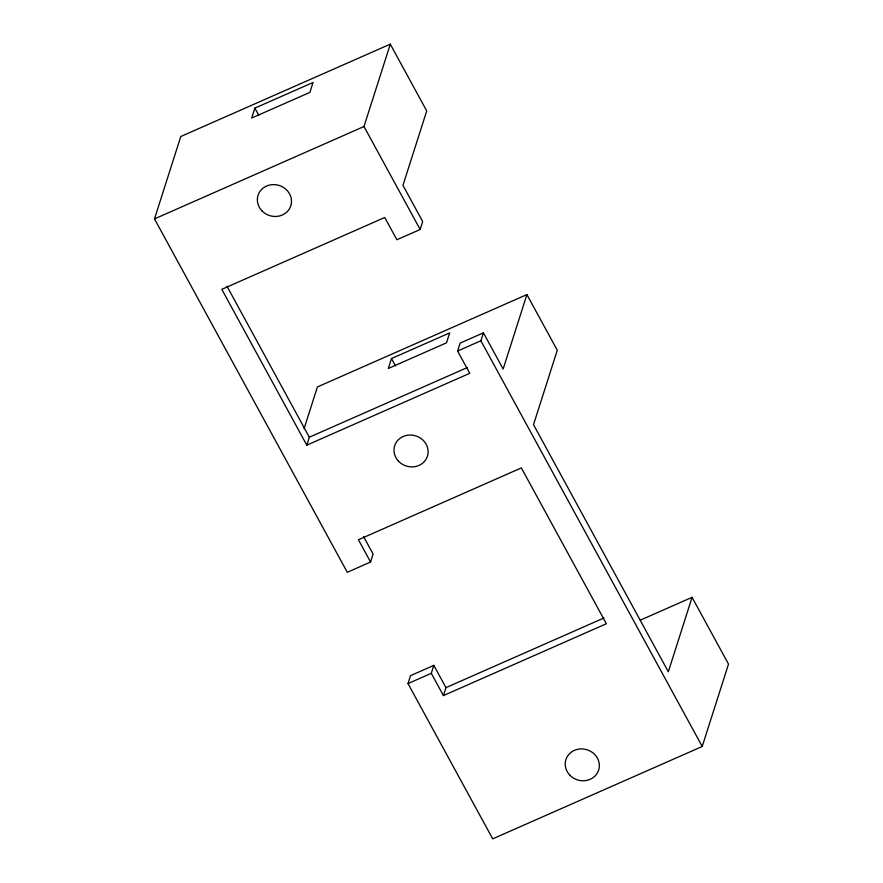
<?xml version="1.0" encoding="UTF-8"?>
<svg xmlns="http://www.w3.org/2000/svg" width="883" height="883" viewBox="0 0 883 883"><rect width="100%" height="100%" fill="white"/><g stroke="black" fill="none" stroke-linecap="round" stroke-linejoin="round"><path stroke-width="1.32" d="M363.509 536.5L373.101 554.082L370.562 562.018L347.284 572.283L154.492 218.896L180.783 136.523L390.286 44.15L426.721 110.927L402.957 185.364L422.692 221.545L420.165 229.481L396.886 239.746L384.745 217.483L221.799 289.326L306.809 445.153L469.756 373.31L457.604 351.048L460.142 343.112L483.42 332.847L503.155 369.017L526.908 294.58L317.405 386.953L304.072 428.741M254.856 108.123L251.688 118.046L309.878 92.395L313.046 82.472L254.856 108.123L258.818 115.386M420.165 229.481L363.995 126.523L390.286 44.15M306.809 445.153L309.337 437.206L226.964 286.213M391.478 358.553L388.31 368.476L446.5 342.825L449.668 332.902L391.478 358.553L395.441 365.816M370.562 562.018L358.421 539.756L521.367 467.913L606.378 623.74L443.432 695.583L445.97 687.636L433.818 665.385L410.54 675.638L408.012 683.585L492.714 838.85L702.217 746.477L480.882 340.783L483.42 332.847M443.432 695.583L431.29 673.321L433.818 665.385M640.33 620.142L692.073 597.327L668.321 671.764L533.509 424.668L557.272 350.231L526.908 294.58M702.217 746.477L728.508 664.104L692.073 597.327M154.492 218.896L363.995 126.523M457.604 351.048L480.882 340.783M309.337 437.206L467.273 367.582M408.012 683.585L431.29 673.321M445.97 687.636L603.895 618.012M261.854 210.728A17.185 15.795 17.7 0 0 290.706 206.048A17.185 15.795 17.7 0 0 270.717 184.834A17.185 15.795 17.7 0 0 261.854 210.728M398.476 461.158A17.185 15.795 17.7 0 0 427.328 456.478A17.185 15.795 17.7 0 0 407.339 435.264A17.185 15.795 17.7 0 0 398.476 461.158M569.712 775.031A17.185 15.795 17.7 0 0 598.564 770.351A17.185 15.795 17.7 0 0 578.575 749.137A17.185 15.795 17.7 0 0 569.712 775.031"/></g></svg>
